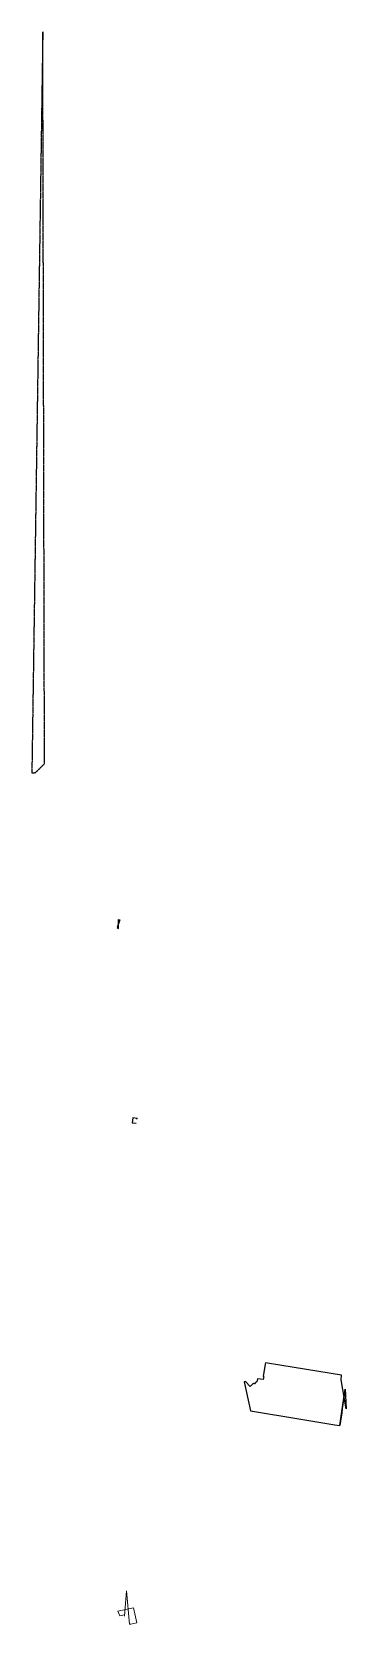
# Model space of a CAD drawing. Header units: metres. Extents: x 2 to 659295185, y -28 to 1124222152.
# Drawn here: x 1124312 to 1126895, y 653610 to 666694 of the extents above.
import ezdxf

# ---------------------------------------------------------------- set-up
doc = ezdxf.new("R2010")
doc.units = ezdxf.units.M
doc.header["$MEASUREMENT"] = 0
doc.linetypes.add('HIDDEN', pattern=[0.375, 0.25, -0.125])
doc.layers.add('Limite Municipio', color=1, linetype='HIDDEN', lineweight=30)
doc.layers.add('PARCELA', color=140, linetype='CONTINUOUS', lineweight=40)
for name, color, linetype in [('Parcelas', 140, 'CONTINUOUS'), ('POLIGONO', 1, 'CONTINUOUS'), ('Rio Aragua', 174, 'CONTINUOUS')]:
    doc.layers.add(name, color=color, linetype=linetype)

msp = doc.modelspace()

# ---------------------------------------------------------------- linework, layer by layer
at = {"layer": 'Limite Municipio', "lineweight": -3}
msp.add_lwpolyline([(1124416, 660680), (1124416, 660695), (1124402, 666694), (1124312, 660605), (1124344, 660608), (1124346, 660612), (1124416, 660680)], dxfattribs=at)
msp.add_lwpolyline([(1124416, 660680), (1124416, 660695), (1124402, 666694), (1124312, 660605), (1124344, 660608), (1124346, 660612), (1124416, 660680)], dxfattribs=at)
msp.add_lwpolyline([(1124416, 660680), (1124416, 660695), (1124402, 666694), (1124312, 660605), (1124344, 660608), (1124346, 660612), (1124416, 660680)], dxfattribs=at)
at = {"layer": 'PARCELA', "lineweight": -3}
msp.add_lwpolyline([(1126844, 655242), (1126857, 655339), (1126883, 655522), (1126886, 655542), (1126895, 655378), (1126853, 655617), (1126858, 655656), (1126366, 655735), (1126231, 655757), (1126229, 655746), (1126213, 655644), (1126218, 655643), (1126214, 655619), (1126166, 655627), (1126162, 655601), (1126150, 655597), (1126141, 655584), (1126140, 655585), (1126133, 655591), (1126107, 655563), (1126067, 655603), (1126056, 655600), (1126108, 655362), (1126522, 655294), (1126801, 655249), (1126844, 655242)], dxfattribs=at)
msp.add_lwpolyline([(1126844, 655242), (1126857, 655339), (1126883, 655522), (1126886, 655542), (1126895, 655378), (1126853, 655617), (1126858, 655656), (1126366, 655735), (1126231, 655757), (1126229, 655746), (1126213, 655644), (1126218, 655643), (1126214, 655619), (1126166, 655627), (1126162, 655601), (1126150, 655597), (1126141, 655584), (1126140, 655585), (1126133, 655591), (1126107, 655563), (1126067, 655603), (1126056, 655600), (1126108, 655362), (1126522, 655294), (1126801, 655249), (1126844, 655242)], dxfattribs=at)
msp.add_lwpolyline([(1126844, 655242), (1126857, 655339), (1126883, 655522), (1126886, 655542), (1126895, 655378), (1126853, 655617), (1126858, 655656), (1126366, 655735), (1126231, 655757), (1126229, 655746), (1126213, 655644), (1126218, 655643), (1126214, 655619), (1126166, 655627), (1126162, 655601), (1126150, 655597), (1126141, 655584), (1126140, 655585), (1126133, 655591), (1126107, 655563), (1126067, 655603), (1126056, 655600), (1126108, 655362), (1126522, 655294), (1126801, 655249), (1126844, 655242)], dxfattribs=at)
msp.add_lwpolyline([(1126844, 655242), (1126857, 655339), (1126883, 655522), (1126886, 655542), (1126895, 655378), (1126853, 655617), (1126858, 655656), (1126366, 655735), (1126231, 655757), (1126229, 655746), (1126213, 655644), (1126218, 655643), (1126214, 655619), (1126166, 655627), (1126162, 655601), (1126150, 655597), (1126141, 655584), (1126140, 655585), (1126133, 655591), (1126107, 655563), (1126067, 655603), (1126056, 655600), (1126108, 655362), (1126522, 655294), (1126801, 655249), (1126844, 655242)], dxfattribs=at)
msp.add_arc((1144573.0105, 652915.3182), 17881.0308, 171.61759822, 172.52346652, dxfattribs=at)
msp.add_arc((1144573.0105, 652915.3182), 17881.0308, 171.61759822, 172.52346652, dxfattribs=at)
at = {"layer": 'Parcelas', "lineweight": -3}
msp.add_lwpolyline([(1125023, 659399), (1125034, 659397), (1125013, 659334), (1125023, 659327), (1125023, 659399)], dxfattribs=at)
msp.add_lwpolyline([(1125023, 659399), (1125034, 659397), (1125013, 659334), (1125023, 659327), (1125023, 659399)], dxfattribs=at)
at = {"layer": 'POLIGONO', "lineweight": -3}
for points in [[(1125179, 657765), (1125178, 657765), (1125141, 657771), (1125137, 657729), (1125170, 657726)], [(1125170, 657765), (1125178, 657765), (1125141, 657771), (1125137, 657729), (1125170, 657726)]]:
    msp.add_lwpolyline(points, dxfattribs=at)
at = {"layer": 'Rio Aragua', "lineweight": 0}
msp.add_lwpolyline([(1125147, 653745), (1125174, 653622), (1125125, 653610), (1125114, 653610), (1125091, 653884), (1125074, 653677), (1125072, 653686), (1125034, 653678), (1125020, 653717), (1125147, 653745)], dxfattribs=at)

doc.saveas('drawing.dxf')
